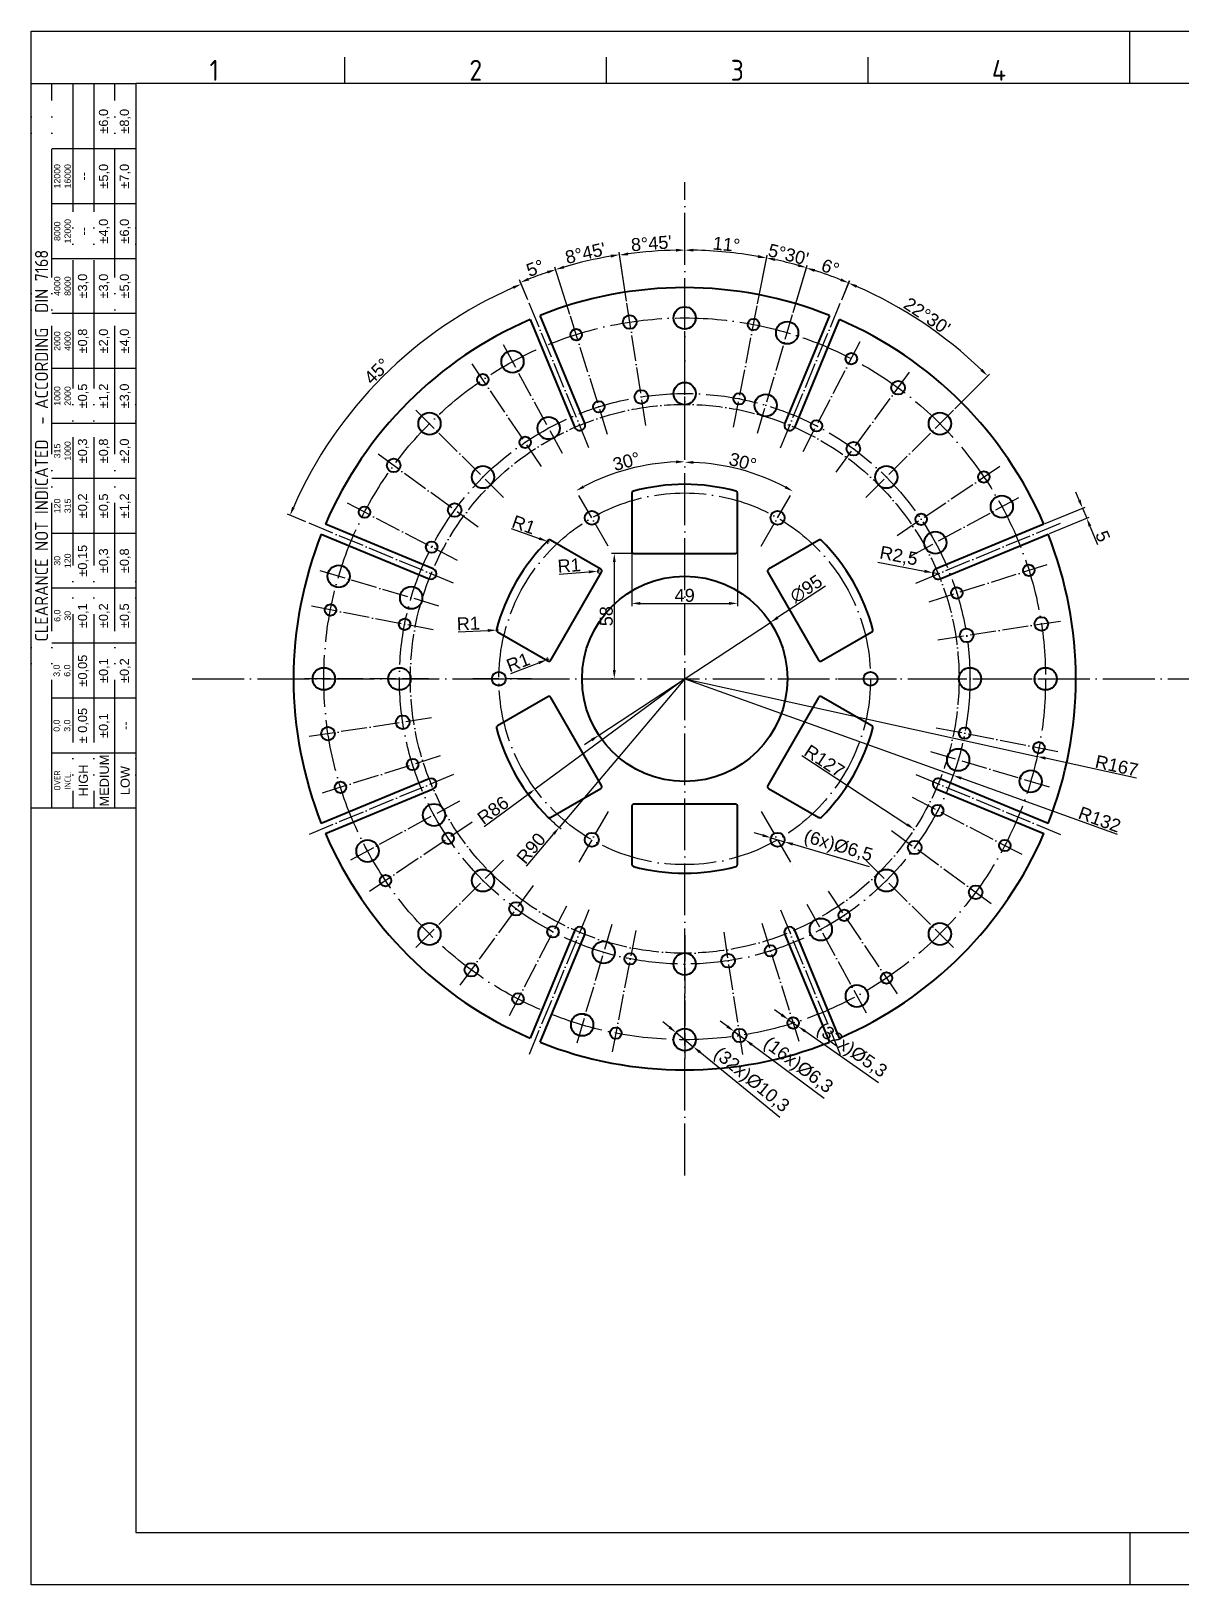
# Model space of a CAD drawing. Header units: millimetres. Extents: x 764 to 1780, y 1208 to 1927.
# Drawn here: x 764 to 1296, y 1208 to 1927 of the extents above; entities that cross this region are included whole.
import ezdxf
from ezdxf.enums import TextEntityAlignment as Align

# ---------------------------------------------------------------- set-up
doc = ezdxf.new("R2010")
doc.units = ezdxf.units.MM
doc.linetypes.add('ACAD_ISO04W100', pattern=[30, 24, -3, 0, -3])
doc.linetypes.add('ACAD_ISO05W100', pattern=[33, 24, -3, 0, -3, 0, -3])
for name, color, linetype, lineweight in [('AM_0', 7, 'Continuous', 40), ('AM_4', 1, 'ACAD_ISO04W100', 25), ('AM_5', 3, 'Continuous', 25), ('AM_BOR', 2, 'ACAD_ISO05W100', 35)]:
    doc.layers.add(name, color=color, linetype=linetype, lineweight=lineweight)
doc.styles.add('ACISOTS', font='isocp.shx', dxfattribs={"height": 1})
doc.styles.get("Standard").update_dxf_attribs({"font": 'arial.ttf'})
doc.dimstyles.new('ISO-25', dxfattribs={"dimtxt": 6, "dimasz": 4, "dimexe": 1.25, "dimexo": 0.625, "dimtad": 1, "dimtxsty": 'Standard', "dimcen": 4, "dimadec": 0, "dimazin": 0, "dimtfac": 1, "dimtmove": 0, "dimatfit": 3, "dimfxl": 1, "dimarcsym": 0})

# ---------------------------------------------------------------- blocks, each defined once
blk = doc.blocks.new('A3 ZTL')
for p, q in [((19.57, 280.82), (19.57, 9.78)), ((401.17, 280.82), (19.57, 280.82)), ((19.57, 9.78), (401.17, 9.78))]:
    blk.add_line(p, q)
at = {"layer": 'AM_BOR', "color": 135, "linetype": 'Continuous', "lineweight": 25}
for p, q in [((0, 0), (0, 290.61)), ((0, 290.61), (410.96, 290.61)), ((410.96, 0), (0, 0))]:
    blk.add_line(p, q, dxfattribs=at)
at = {"layer": 'AM_BOR', "color": 135, "lineweight": 25}
for p, q in [((205.48, 280.82), (205.48, 290.61)), ((58.71, 280.82), (58.71, 285.71)), ((107.63, 280.82), (107.63, 285.71)), ((156.56, 280.82), (156.56, 285.71)), ((3.91, 145.3), (3.91, 280.82)), ((7.83, 280.82), (7.83, 145.3)), ((11.74, 280.82), (11.74, 145.3)), ((15.66, 145.3), (15.66, 280.82)), ((19.57, 268.59), (3.91, 268.59)), ((19.57, 258.32), (3.91, 258.32)), ((19.57, 248.04), (3.91, 248.04)), ((19.57, 237.77), (3.91, 237.77)), ((19.57, 227.5), (3.91, 227.5)), ((19.57, 217.22), (3.91, 217.22)), ((19.57, 206.95), (3.91, 206.95)), ((19.57, 196.67), (3.91, 196.67)), ((19.57, 186.4), (3.91, 186.4)), ((19.57, 176.13), (3.91, 176.13)), ((19.57, 165.85), (3.91, 165.85)), ((19.57, 155.58), (3.91, 155.58)), ((205.48, 9.78), (205.48, 0))]:
    blk.add_line(p, q, dxfattribs=at)
blk.add_lwpolyline([(19.57, 145.3), (0, 145.3), (0, 280.82), (19.57, 280.82)], close=True, dxfattribs=at)
at = {"layer": 'AM_BOR', "color": 135, "lineweight": 25, "style": 'ACISOTS'}
for s, p in [('1', (34.25, 283.27)), ('2', (83.17, 283.27)), ('3', (132.09, 283.27)), ('4', (181.02, 283.27))]:
    blk.add_text(s, height=3.91, dxfattribs=at).set_placement(p, align=Align.MIDDLE)
at = {"layer": 'AM_BOR', "color": 135, "lineweight": 25, "attachment_point": 5, "rotation": 90}
for s, insert, char_height, width in [('±6,0', (13.7, 273.73), 1.712, 10.274), ('±8,0', (17.61, 273.73), 1.712, 10.274), ('12000\\P16000', (5.87, 263.45), 1.174, 10.274), ('±5,0', (13.7, 263.45), 1.712, 10.274), ('±7,0', (17.61, 263.45), 1.712, 10.274), ('--', (9.78, 263.45), 1.712, 10.274), ('8000\\P12000', (5.87, 253.18), 1.174, 10.274), ('--', (9.78, 253.18), 1.712, 10.274), ('±4,0', (13.7, 253.18), 1.712, 10.274), ('±6,0', (17.61, 253.18), 1.712, 10.274), ('{\\Fisocp.shx|c0;CLEARANCE NOT INDICATED  - ACCORDING  DIN 7168}', (1.96, 213.06), 2.4462, 135.5186), ('4000\\P8000', (5.87, 242.91), 1.174, 10.274), ('±3,0', (9.78, 242.91), 1.712, 10.274), ('±3,0', (13.7, 242.91), 1.712, 10.274), ('±5,0', (17.61, 242.91), 1.712, 10.274), ('2000\\P4000', (5.87, 232.63), 1.174, 10.274), ('±0,8', (9.78, 232.63), 1.712, 10.274), ('±2,0', (13.7, 232.63), 1.712, 10.274), ('±4,0', (17.61, 232.63), 1.712, 10.274), ('1000\\P2000', (5.87, 222.36), 1.174, 10.274), ('±0,5', (9.78, 222.36), 1.712, 10.274), ('±1,2', (13.7, 222.36), 1.712, 10.274), ('±3,0', (17.61, 222.36), 1.712, 10.274), ('315\\P1000', (5.87, 212.08), 1.174, 10.274), ('±0,3', (9.78, 212.08), 1.712, 10.274), ('±0,8', (13.7, 212.08), 1.712, 10.274), ('±2,0', (17.61, 212.08), 1.712, 10.274), ('±0,2', (9.78, 201.81), 1.712, 10.274), ('±0,5', (13.7, 201.81), 1.712, 10.274), ('±1,2', (17.61, 201.81), 1.712, 10.274), ('120\\P315', (5.87, 201.81), 1.174, 10.274), ('30\\P120', (5.87, 191.54), 1.174, 10.274), ('±0,15', (9.78, 191.54), 1.712, 10.274), ('±0,3', (13.7, 191.54), 1.712, 10.274), ('±0,8', (17.61, 191.54), 1.712, 10.274), ('±0,1', (9.78, 181.26), 1.712, 10.274), ('±0,2', (13.7, 181.26), 1.712, 10.274), ('±0,5', (17.61, 181.26), 1.712, 10.274), ('6,0\\P30', (5.87, 181.26), 1.174, 10.274), ('3,0\\P6,0', (5.87, 170.99), 1.174, 10.274), ('±0,05', (9.78, 170.99), 1.712, 10.274), ('±0,1', (13.7, 170.99), 1.712, 10.274), ('±0,2', (17.61, 170.99), 1.712, 10.274), ('± 0,05', (9.78, 160.71), 1.712, 10.274), ('\\pt4.69206;±0,1', (13.7, 160.71), 1.7123, 10.274), ('0,0\\P3,0', (5.87, 160.71), 1.174, 10.274), ('--', (17.61, 160.71), 1.712, 10.274), ('MEDIUM', (13.7, 150.44), 1.712, 10.274), ('{\\Fisocp.shx|c0;OVER\\PINCL.}', (5.87, 150.44), 1.1742, 10.274), ('HIGH', (9.78, 150.44), 1.712, 10.274), ('LOW', (17.61, 150.44), 1.712, 10.274)]:
    blk.add_mtext(s, dxfattribs=dict(at, insert=insert, char_height=char_height, width=width))
blk = doc.blocks.new('*D131')
at = {"layer": 'AM_5', "color": 0, "lineweight": -2, "ltscale": 0.5, "transparency": 16777216}
for p, q in [((1131.29, 1670.32), (1109.1, 1655.71)), ((1026.4, 1601.3), (1105.76, 1653.52)), ((1023.06, 1599.1), (1019.71, 1596.9))]:
    blk.add_line(p, q, dxfattribs=at)
at = {"layer": 'AM_5', "color": 0, "ltscale": 0.5, "transparency": 16777216}
for points in [[(1108.73, 1656.27), (1109.47, 1655.16), (1105.76, 1653.52)], [(1022.69, 1599.66), (1023.42, 1598.54), (1026.4, 1601.3)]]:
    blk.add_solid(points, dxfattribs=at)
at = {"layer": 'Defpoints', "color": 0, "ltscale": 0.5, "transparency": 16777216}
for p in [(1105.76, 1653.52), (1026.4, 1601.3)]:
    blk.add_point(p, dxfattribs=at)
at = {"layer": 'AM_5', "color": 0, "ltscale": 0.5, "transparency": 16777216, "insert": (1122.31, 1669.02), "char_height": 6, "attachment_point": 5, "rotation": 33.34389}
blk.add_mtext('∅95', dxfattribs=at)
blk = doc.blocks.new('*U132')
at = {"layer": 'AM_4', "ltscale": 0.5}
blk.add_line((7.54, -13.07), (-7.54, 13.07), dxfattribs=at)
blk = doc.blocks.new('*U133')
at = {"layer": 'AM_5', "color": 0, "linetype": 'ByBlock', "lineweight": -2, "transparency": 16777216}
blk.add_blockref('*U132', (1023.08, 1701.88), dxfattribs=at)
for p, rotation in [((1109.08, 1701.88), 299.9999999999999), ((980.08, 1627.41), 59.99999999999999), ((1152.08, 1627.41), 240), ((1023.08, 1552.93), 120), ((1109.08, 1552.93), 180)]:
    blk.add_blockref('*U132', p, dxfattribs=dict(at, rotation=rotation))
blk = doc.blocks.new('*U134')
at = {"layer": 'AM_4', "ltscale": 0.5}
for p, q in [((49.82, -0.55), (22.37, 50.02)), ((40.09, -6.46), (7.92, 41.25)), ((22.55, -20.92), (-18.14, 19.77)), ((10.77, -34.65), (-35.63, -0.62)), ((1.22, -50.02), (-49.82, -23.45))]:
    blk.add_line(p, q, dxfattribs=at)
blk = doc.blocks.new('*U135')
at = {"layer": 'AM_5', "color": 0, "linetype": 'ByBlock', "lineweight": -2, "transparency": 16777216}
for p, rotation in [((1064.92, 1776.74), 315), ((1170.85, 1733.82), 269.9999999999999), ((1215.41, 1628.56), 225), ((916.75, 1626.25), 45.00000000000002), ((961.3, 1521), 90.00000000000001), ((1172.49, 1522.63), 180), ((1067.23, 1478.08), 134.9999999999999)]:
    blk.add_blockref('*U134', p, dxfattribs=dict(at, rotation=rotation))
blk.add_blockref('*U134', (959.67, 1732.18), dxfattribs=at)
blk = doc.blocks.new('*U136')
at = {"layer": 'AM_4', "ltscale": 0.5}
blk.add_line((14.05, -33.93), (-14.05, 33.93), dxfattribs=at)
blk = doc.blocks.new('*U137')
at = {"layer": 'AM_5', "color": 0, "linetype": 'ByBlock', "lineweight": -2, "transparency": 16777216}
blk.add_blockref('*U136', (1007.72, 1768.29), dxfattribs=at)
for p, rotation in [((1124.43, 1768.29), 315), ((925.2, 1685.76), 44.99999999999999), ((1206.96, 1685.76), 270), ((1206.96, 1569.05), 225), ((925.2, 1569.05), 90), ((1007.72, 1486.53), 135), ((1124.43, 1486.53), 180)]:
    blk.add_blockref('*U136', p, dxfattribs=dict(at, rotation=rotation))
blk = doc.blocks.new('*D138')
at = {"layer": 'AM_5', "color": 0, "lineweight": -2, "ltscale": 0.5, "transparency": 16777216}
blk.add_line((1099.81, 1800.92), (1104.17, 1823.36), dxfattribs=at)
blk.add_arc((1066.08, 1627.41), 198.38, 80.15532, 88.84468, dxfattribs=at)
at = {"layer": 'AM_5', "color": 0, "ltscale": 0.5, "transparency": 16777216}
for points in [[(1070.07, 1825.08), (1070.09, 1826.41), (1066.08, 1825.78)], [(1100.12, 1823.52), (1099.88, 1822.21), (1103.93, 1822.14)]]:
    blk.add_solid(points, dxfattribs=at)
at = {"layer": 'Defpoints', "color": 0, "ltscale": 0.5, "transparency": 16777216}
for p in [(1066.08, 1857.25), (1091.4, 1824.16), (1099.69, 1800.31), (1088.71, 1743.82), (1066.08, 1397.57)]:
    blk.add_point(p, dxfattribs=at)
at = {"layer": 'AM_5', "color": 0, "ltscale": 0.5, "transparency": 16777216, "insert": (1085.44, 1828.49), "char_height": 6, "attachment_point": 5, "rotation": 354.5}
blk.add_mtext('11°', dxfattribs=at)
blk = doc.blocks.new('*D139')
at = {"layer": 'AM_5', "color": 0, "lineweight": -2, "ltscale": 0.5, "transparency": 16777216}
for p, q in [((1099.81, 1800.92), (1104.17, 1823.39)), ((1116.28, 1796.89), (1122.78, 1818.84))]:
    blk.add_line(p, q, dxfattribs=at)
blk.add_arc((1066.08, 1627.41), 198.4, 74.65515, 77.84485, dxfattribs=at)
at = {"layer": 'AM_5', "color": 0, "ltscale": 0.5, "transparency": 16777216}
for points in [[(1107.72, 1820.71), (1107.99, 1822.02), (1103.94, 1822.17)], [(1118.76, 1819.38), (1118.4, 1818.1), (1122.43, 1817.64)]]:
    blk.add_solid(points, dxfattribs=at)
at = {"layer": 'Defpoints', "color": 0, "ltscale": 0.5, "transparency": 16777216}
for p in [(1116.31, 1819.35), (1099.69, 1800.31), (1116.1, 1796.29), (1088.71, 1743.82), (1099.76, 1741.12)]:
    blk.add_point(p, dxfattribs=at)
at = {"layer": 'AM_5', "color": 0, "ltscale": 0.5, "transparency": 16777216, "insert": (1114.11, 1823.71), "char_height": 6, "attachment_point": 5, "rotation": 346.25}
blk.add_mtext("5%%D30'", dxfattribs=at)
blk = doc.blocks.new('*D140')
at = {"layer": 'AM_5', "color": 0, "lineweight": -2, "ltscale": 0.5, "transparency": 16777216}
for p, q in [((1116.28, 1796.89), (1122.75, 1818.72)), ((1138.73, 1802.79), (1142.44, 1811.75))]:
    blk.add_line(p, q, dxfattribs=at)
blk.add_arc((1066.08, 1627.41), 198.28, 68.65585, 72.34415, dxfattribs=at)
at = {"layer": 'AM_5', "color": 0, "ltscale": 0.5, "transparency": 16777216}
for points in [[(1126.02, 1815.71), (1126.41, 1816.99), (1122.39, 1817.52)], [(1138.5, 1812.71), (1138, 1811.47), (1141.96, 1810.6)]]:
    blk.add_solid(points, dxfattribs=at)
at = {"layer": 'Defpoints', "color": 0, "ltscale": 0.5, "transparency": 16777216}
for p in [(1135.52, 1813.13), (1138.49, 1802.22), (1116.1, 1796.29), (1099.76, 1741.12), (1110.38, 1734.36)]:
    blk.add_point(p, dxfattribs=at)
at = {"layer": 'AM_5', "color": 0, "ltscale": 0.5, "transparency": 16777216, "insert": (1133.5, 1817.79), "char_height": 6, "attachment_point": 5, "rotation": 340.5}
blk.add_mtext('6°', dxfattribs=at)
blk = doc.blocks.new('*D141')
at = {"layer": 'AM_5', "color": 0, "lineweight": -2, "ltscale": 0.5, "transparency": 16777216}
blk.add_line((1039.19, 1802.11), (1035.71, 1824.71), dxfattribs=at)
blk.add_arc((1066.08, 1627.41), 198.38, 91.15532, 97.59468, dxfattribs=at)
at = {"layer": 'AM_5', "color": 0, "ltscale": 0.5, "transparency": 16777216}
for points in [[(1062.07, 1826.41), (1062.09, 1825.08), (1066.08, 1825.78)], [(1039.96, 1823.38), (1039.77, 1824.7), (1035.9, 1823.47)]]:
    blk.add_solid(points, dxfattribs=at)
at = {"layer": 'Defpoints', "color": 0, "ltscale": 0.5, "transparency": 16777216}
for p in [(1066.08, 1857.25), (1055.98, 1825.53), (1039.28, 1801.49), (1048.04, 1744.62), (1066.08, 1397.57)]:
    blk.add_point(p, dxfattribs=at)
at = {"layer": 'AM_5', "color": 0, "ltscale": 0.5, "transparency": 16777216, "insert": (1050.66, 1828.88), "char_height": 6, "attachment_point": 5, "rotation": 4.375}
blk.add_mtext("8%%D45'", dxfattribs=at)
blk = doc.blocks.new('*D142')
at = {"layer": 'AM_5', "color": 0, "lineweight": -2, "ltscale": 0.5, "transparency": 16777216}
for p, q in [((1039.19, 1802.11), (1035.68, 1824.89)), ((1012.93, 1795.99), (1005.99, 1817.97))]:
    blk.add_line(p, q, dxfattribs=at)
blk.add_arc((1066.08, 1627.41), 198.56, 99.90423, 106.34577, dxfattribs=at)
at = {"layer": 'AM_5', "color": 0, "ltscale": 0.5, "transparency": 16777216}
for points in [[(1031.82, 1823.67), (1032.03, 1822.35), (1035.87, 1823.66)], [(1010.39, 1817.31), (1010, 1818.58), (1006.37, 1816.78)]]:
    blk.add_solid(points, dxfattribs=at)
at = {"layer": 'Defpoints', "color": 0, "ltscale": 0.5, "transparency": 16777216}
for p in [(1025.93, 1821.87), (1039.28, 1801.49), (1013.11, 1795.39), (1030.42, 1740.51), (1048.04, 1744.62)]:
    blk.add_point(p, dxfattribs=at)
at = {"layer": 'AM_5', "color": 0, "ltscale": 0.5, "transparency": 16777216, "insert": (1020.15, 1824.37), "char_height": 6, "attachment_point": 5, "rotation": 13.125}
blk.add_mtext("8%%D45'", dxfattribs=at)
blk = doc.blocks.new('*D143')
at = {"layer": 'AM_5', "color": 0, "lineweight": -2, "ltscale": 0.5, "transparency": 16777216}
for p, q in [((993.43, 1802.79), (989.61, 1812.01)), ((1012.93, 1795.99), (1005.99, 1817.97))]:
    blk.add_line(p, q, dxfattribs=at)
blk.add_arc((1066.08, 1627.41), 198.56, 108.65423, 111.34577, dxfattribs=at)
at = {"layer": 'AM_5', "color": 0, "ltscale": 0.5, "transparency": 16777216}
for points in [[(994.05, 1811.73), (993.55, 1812.97), (990.09, 1810.85)], [(1002.36, 1816.17), (1002.77, 1814.9), (1006.37, 1816.78)]]:
    blk.add_solid(points, dxfattribs=at)
at = {"layer": 'Defpoints', "color": 0, "ltscale": 0.5, "transparency": 16777216}
for p in [(1000.89, 1814.96), (993.67, 1802.22), (1013.11, 1795.39), (1030.42, 1740.51), (1021.78, 1734.36)]:
    blk.add_point(p, dxfattribs=at)
at = {"layer": 'AM_5', "color": 0, "ltscale": 0.5, "transparency": 16777216, "insert": (996.91, 1817.45), "char_height": 6, "attachment_point": 5, "rotation": 20}
blk.add_mtext('5°', dxfattribs=at)
blk = doc.blocks.new('*D144')
at = {"layer": 'AM_5', "color": 0, "lineweight": -2, "ltscale": 0.5, "transparency": 16777216}
for p, q in [((993.43, 1802.79), (989.96, 1811.18)), ((890.69, 1700.05), (882.3, 1703.53))]:
    blk.add_line(p, q, dxfattribs=at)
blk.add_arc((1066.08, 1627.41), 197.67, 113.65944, 156.34056, dxfattribs=at)
at = {"layer": 'AM_5', "color": 0, "ltscale": 0.5, "transparency": 16777216}
for points in [[(986.49, 1809.08), (987.01, 1807.85), (990.43, 1810.03)], [(885.64, 1706.47), (884.41, 1706.99), (883.45, 1703.05)]]:
    blk.add_solid(points, dxfattribs=at)
at = {"layer": 'Defpoints', "color": 0, "ltscale": 0.5, "transparency": 16777216}
for p in [(993.67, 1802.22), (945.74, 1784.23), (1021.78, 1734.36), (891.27, 1699.82), (959.13, 1671.71)]:
    blk.add_point(p, dxfattribs=at)
at = {"layer": 'AM_5', "color": 0, "ltscale": 0.5, "transparency": 16777216, "insert": (923.71, 1769.78), "char_height": 6, "attachment_point": 5, "rotation": 45}
blk.add_mtext('45°', dxfattribs=at)
blk = doc.blocks.new('*D145')
at = {"layer": 'AM_5', "color": 0, "lineweight": -2, "ltscale": 0.5, "transparency": 16777216}
for p, q in [((1138.73, 1802.79), (1142.41, 1811.69)), ((1191.07, 1752.4), (1207.13, 1768.45))]:
    blk.add_line(p, q, dxfattribs=at)
blk.add_arc((1066.08, 1627.41), 198.22, 46.15621, 66.34379, dxfattribs=at)
at = {"layer": 'AM_5', "color": 0, "ltscale": 0.5, "transparency": 16777216}
for points in [[(1145.35, 1808.36), (1145.88, 1809.59), (1141.93, 1810.54)], [(1203.85, 1770.85), (1202.92, 1769.89), (1206.24, 1767.57)]]:
    blk.add_solid(points, dxfattribs=at)
at = {"layer": 'Defpoints', "color": 0, "ltscale": 0.5, "transparency": 16777216}
for p in [(1138.49, 1802.22), (1186.75, 1784.67), (1190.63, 1751.95), (1110.38, 1734.36), (1149.94, 1711.26)]:
    blk.add_point(p, dxfattribs=at)
at = {"layer": 'AM_5', "color": 0, "ltscale": 0.5, "transparency": 16777216, "insert": (1178.26, 1795.29), "char_height": 6, "attachment_point": 5, "rotation": 326.25}
blk.add_mtext("22%%d30'", dxfattribs=at)
blk = doc.blocks.new('*D146')
at = {"layer": 'AM_5', "color": 0, "lineweight": -2, "ltscale": 0.5, "transparency": 16777216}
for p, q in [((1248.65, 1710.07), (1247.12, 1713.76)), ((1232.91, 1699.21), (1251.34, 1706.85)), ((1250.19, 1706.37), (1252.1, 1701.75)), ((1234.82, 1694.6), (1253.25, 1702.23)), ((1253.63, 1698.06), (1257.16, 1689.53))]:
    blk.add_line(p, q, dxfattribs=at)
at = {"layer": 'AM_5', "color": 0, "ltscale": 0.5, "transparency": 16777216}
for points in [[(1249.27, 1710.32), (1248.04, 1709.81), (1250.19, 1706.37)], [(1254.25, 1698.31), (1253.01, 1697.8), (1252.1, 1701.75)]]:
    blk.add_solid(points, dxfattribs=at)
at = {"layer": 'Defpoints', "color": 0, "ltscale": 0.5, "transparency": 16777216}
for p in [(1232.33, 1698.98), (1252.1, 1701.75), (1234.24, 1694.36)]:
    blk.add_point(p, dxfattribs=at)
at = {"layer": 'AM_5', "color": 0, "ltscale": 0.5, "transparency": 16777216, "insert": (1259.56, 1693.35), "char_height": 6, "attachment_point": 5, "rotation": 292.5}
blk.add_mtext('5', dxfattribs=at)
blk = doc.blocks.new('*D147')
at = {"layer": 'AM_5', "color": 0, "lineweight": -2, "ltscale": 0.5, "transparency": 16777216}
for p, q in [((1155.45, 1681.45), (1177.01, 1677.24)), ((1183.39, 1676), (1180.93, 1676.48))]:
    blk.add_line(p, q, dxfattribs=at)
at = {"layer": 'AM_5', "color": 0, "ltscale": 0.5, "transparency": 16777216}
blk.add_solid([(1177.14, 1677.9), (1176.88, 1676.59), (1180.93, 1676.48)], dxfattribs=at)
at = {"layer": 'Defpoints', "color": 0, "ltscale": 0.5, "transparency": 16777216}
for p in [(1180.93, 1676.48), (1183.39, 1676)]:
    blk.add_point(p, dxfattribs=at)
at = {"layer": 'AM_5', "color": 0, "ltscale": 0.5, "transparency": 16777216, "insert": (1165.08, 1683.88), "char_height": 6, "attachment_point": 5, "rotation": 348.96483}
blk.add_mtext('R2,5', dxfattribs=at)
blk = doc.blocks.new('*D148')
at = {"layer": 'AM_5', "color": 0, "lineweight": -2, "ltscale": 0.5, "transparency": 16777216}
for p, q in [((1041.58, 1685.78), (1041.58, 1661.06)), ((1090.58, 1685.78), (1090.58, 1661.06)), ((1045.58, 1662.31), (1086.58, 1662.31))]:
    blk.add_line(p, q, dxfattribs=at)
at = {"layer": 'AM_5', "color": 0, "ltscale": 0.5, "transparency": 16777216}
for points in [[(1045.58, 1662.98), (1045.58, 1661.64), (1041.58, 1662.31)], [(1086.58, 1662.98), (1086.58, 1661.64), (1090.58, 1662.31)]]:
    blk.add_solid(points, dxfattribs=at)
at = {"layer": 'Defpoints', "color": 0, "ltscale": 0.5, "transparency": 16777216}
for p in [(1041.58, 1686.41), (1090.58, 1686.41), (1090.58, 1662.31)]:
    blk.add_point(p, dxfattribs=at)
at = {"layer": 'AM_5', "color": 0, "ltscale": 0.5, "transparency": 16777216, "insert": (1066.08, 1666), "char_height": 6, "attachment_point": 5}
blk.add_mtext('49', dxfattribs=at)
blk = doc.blocks.new('*D149')
at = {"layer": 'AM_5', "color": 0, "lineweight": -2, "ltscale": 0.5, "transparency": 16777216}
for p, q in [((1041.95, 1685.41), (1032.25, 1685.41)), ((1033.5, 1681.41), (1033.5, 1631.41)), ((1032.88, 1627.41), (1032.25, 1627.41))]:
    blk.add_line(p, q, dxfattribs=at)
at = {"layer": 'AM_5', "color": 0, "ltscale": 0.5, "transparency": 16777216}
for points in [[(1032.84, 1681.41), (1034.17, 1681.41), (1033.5, 1685.41)], [(1032.84, 1631.41), (1034.17, 1631.41), (1033.5, 1627.41)]]:
    blk.add_solid(points, dxfattribs=at)
at = {"layer": 'Defpoints', "color": 0, "ltscale": 0.5, "transparency": 16777216}
for p in [(1042.58, 1685.41), (1033.5, 1627.41), (1033.5, 1627.41)]:
    blk.add_point(p, dxfattribs=at)
at = {"layer": 'AM_5', "color": 0, "ltscale": 0.5, "transparency": 16777216, "insert": (1029.82, 1656.41), "char_height": 6, "attachment_point": 5, "rotation": 90}
blk.add_mtext('58', dxfattribs=at)
blk = doc.blocks.new('*D150')
at = {"layer": 'AM_5', "color": 0, "lineweight": -2, "ltscale": 0.5, "transparency": 16777216}
blk.add_arc((1066.08, 1627.41), 100.45, 92.28169, 117.71831, dxfattribs=at)
at = {"layer": 'AM_5', "color": 0, "ltscale": 0.5, "transparency": 16777216}
for points in [[(1062.07, 1728.44), (1062.09, 1727.11), (1066.08, 1727.86)], [(1019.68, 1715.75), (1019.03, 1716.91), (1015.85, 1714.4)]]:
    blk.add_solid(points, dxfattribs=at)
at = {"layer": 'Defpoints', "color": 0, "ltscale": 0.5, "transparency": 16777216}
for p in [(1066.08, 1857.25), (1048.64, 1726.33), (1015.53, 1714.95), (1030.62, 1688.82), (1066.08, 1397.57)]:
    blk.add_point(p, dxfattribs=at)
at = {"layer": 'AM_5', "color": 0, "ltscale": 0.5, "transparency": 16777216, "insert": (1039.12, 1728), "char_height": 6, "attachment_point": 5, "rotation": 15}
blk.add_mtext('30°', dxfattribs=at)
blk = doc.blocks.new('*D151')
at = {"layer": 'AM_5', "color": 0, "lineweight": -2, "ltscale": 0.5, "transparency": 16777216}
blk.add_arc((1066.08, 1627.41), 100.2, 62.28746, 87.71254, dxfattribs=at)
at = {"layer": 'AM_5', "color": 0, "ltscale": 0.5, "transparency": 16777216}
for points in [[(1070.06, 1726.86), (1070.09, 1728.19), (1066.08, 1727.6)], [(1113, 1716.69), (1112.35, 1715.53), (1116.18, 1714.18)]]:
    blk.add_solid(points, dxfattribs=at)
at = {"layer": 'Defpoints', "color": 0, "ltscale": 0.5, "transparency": 16777216}
for p in [(1066.08, 1857.25), (1100.35, 1721.56), (1116.62, 1714.95), (1101.53, 1688.82), (1066.08, 1397.57)]:
    blk.add_point(p, dxfattribs=at)
at = {"layer": 'AM_5', "color": 0, "ltscale": 0.5, "transparency": 16777216, "insert": (1092.97, 1727.75), "char_height": 6, "attachment_point": 5, "rotation": 345}
blk.add_mtext('30°', dxfattribs=at)
blk = doc.blocks.new('*D152')
at = {"layer": 'AM_5', "color": 0, "lineweight": -2, "ltscale": 0.5, "transparency": 16777216}
for p, q in [((985.79, 1696.93), (998.77, 1692.34)), ((1003.49, 1690.68), (1002.54, 1691.01))]:
    blk.add_line(p, q, dxfattribs=at)
blk.add_arc((1003.49, 1690.68), 1, 134.68979, 232.1699, dxfattribs=at)
at = {"layer": 'AM_5', "color": 0, "ltscale": 0.5, "transparency": 16777216}
blk.add_solid([(999, 1692.97), (998.55, 1691.72), (1002.54, 1691.01)], dxfattribs=at)
at = {"layer": 'Defpoints', "color": 0, "ltscale": 0.5, "transparency": 16777216}
for p in [(1002.54, 1691.01), (1003.49, 1690.68)]:
    blk.add_point(p, dxfattribs=at)
at = {"layer": 'AM_5', "color": 0, "ltscale": 0.5, "transparency": 16777216, "insert": (991.61, 1698.73), "char_height": 6, "attachment_point": 5, "rotation": 340.55018}
blk.add_mtext('R1', dxfattribs=at)
blk = doc.blocks.new('*D153')
at = {"layer": 'AM_5', "color": 0, "lineweight": -2, "ltscale": 0.5, "transparency": 16777216}
for p, q in [((1008.02, 1675.89), (1021.75, 1676.89)), ((1026.73, 1677.26), (1025.74, 1677.19))]:
    blk.add_line(p, q, dxfattribs=at)
blk.add_arc((1026.73, 1677.26), 1, 95.80986, 255.80604, dxfattribs=at)
at = {"layer": 'AM_5', "color": 0, "ltscale": 0.5, "transparency": 16777216}
blk.add_solid([(1021.7, 1677.56), (1021.8, 1676.23), (1025.74, 1677.19)], dxfattribs=at)
at = {"layer": 'Defpoints', "color": 0, "ltscale": 0.5, "transparency": 16777216}
for p in [(1025.74, 1677.19), (1026.73, 1677.26)]:
    blk.add_point(p, dxfattribs=at)
at = {"layer": 'AM_5', "color": 0, "ltscale": 0.5, "transparency": 16777216, "insert": (1012.62, 1679.87), "char_height": 6, "attachment_point": 5, "rotation": 4.18632}
blk.add_mtext('R1', dxfattribs=at)
blk = doc.blocks.new('*D154')
at = {"layer": 'AM_5', "color": 0, "lineweight": -2, "ltscale": 0.5, "transparency": 16777216}
for p, q in [((961.24, 1649.17), (974.99, 1649.76)), ((979.99, 1649.98), (978.99, 1649.93))]:
    blk.add_line(p, q, dxfattribs=at)
at = {"layer": 'AM_5', "color": 0, "ltscale": 0.5, "transparency": 16777216}
blk.add_solid([(974.96, 1650.43), (975.02, 1649.09), (978.99, 1649.93)], dxfattribs=at)
at = {"layer": 'Defpoints', "color": 0, "ltscale": 0.5, "transparency": 16777216}
for p in [(978.99, 1649.93), (979.99, 1649.98)]:
    blk.add_point(p, dxfattribs=at)
at = {"layer": 'AM_5', "color": 0, "ltscale": 0.5, "transparency": 16777216, "insert": (965.96, 1653.01), "char_height": 6, "attachment_point": 5, "rotation": 2.46516}
blk.add_mtext('R1', dxfattribs=at)
blk = doc.blocks.new('*D155')
at = {"layer": 'AM_5', "color": 0, "lineweight": -2, "ltscale": 0.5, "transparency": 16777216}
for p, q in [((985.68, 1629.93), (998.56, 1634.79)), ((1003.23, 1636.55), (1002.3, 1636.2))]:
    blk.add_line(p, q, dxfattribs=at)
blk.add_arc((1003.23, 1636.55), 1, 129.06387, 204.19014, dxfattribs=at)
at = {"layer": 'AM_5', "color": 0, "ltscale": 0.5, "transparency": 16777216}
blk.add_solid([(998.32, 1635.41), (998.79, 1634.17), (1002.3, 1636.2)], dxfattribs=at)
at = {"layer": 'Defpoints', "color": 0, "ltscale": 0.5, "transparency": 16777216}
for p in [(1002.3, 1636.2), (1003.23, 1636.55)]:
    blk.add_point(p, dxfattribs=at)
at = {"layer": 'AM_5', "color": 0, "ltscale": 0.5, "transparency": 16777216, "insert": (988.96, 1635.05), "char_height": 6, "attachment_point": 5, "rotation": 20.68359}
blk.add_mtext('R1', dxfattribs=at)
blk = doc.blocks.new('*D156')
at = {"layer": 'AM_5', "color": 0, "lineweight": -2, "ltscale": 0.5, "transparency": 16777216}
for p, q in [((1066.08, 1627.41), (996.87, 1576.36)), ((973.31, 1558.99), (993.65, 1573.99))]:
    blk.add_line(p, q, dxfattribs=at)
at = {"layer": 'AM_5', "color": 0, "ltscale": 0.5, "transparency": 16777216}
blk.add_solid([(993.25, 1574.52), (994.04, 1573.45), (996.87, 1576.36)], dxfattribs=at)
at = {"layer": 'Defpoints', "color": 0, "ltscale": 0.5, "transparency": 16777216}
for p in [(1066.08, 1627.41), (996.87, 1576.36)]:
    blk.add_point(p, dxfattribs=at)
at = {"layer": 'AM_5', "color": 0, "ltscale": 0.5, "transparency": 16777216, "insert": (977.39, 1566.58), "char_height": 6, "attachment_point": 5, "rotation": 36.40847}
blk.add_mtext('R86', dxfattribs=at)
blk = doc.blocks.new('*D157')
at = {"layer": 'AM_5', "color": 0, "lineweight": -2, "ltscale": 0.5, "transparency": 16777216}
for p, q in [((1066.08, 1627.41), (1008, 1558.65)), ((992.8, 1540.65), (1005.42, 1555.59))]:
    blk.add_line(p, q, dxfattribs=at)
blk.add_arc((1066.08, 1627.41), 90, 225.7081, 230.61011, dxfattribs=at)
at = {"layer": 'AM_5', "color": 0, "ltscale": 0.5, "transparency": 16777216}
blk.add_solid([(1004.91, 1556.02), (1005.93, 1555.16), (1008, 1558.65)], dxfattribs=at)
at = {"layer": 'Defpoints', "color": 0, "ltscale": 0.5, "transparency": 16777216}
for p in [(1066.08, 1627.41), (1008, 1558.65)]:
    blk.add_point(p, dxfattribs=at)
at = {"layer": 'AM_5', "color": 0, "ltscale": 0.5, "transparency": 16777216, "insert": (995, 1548.97), "char_height": 6, "attachment_point": 5, "rotation": 49.81434}
blk.add_mtext('R90', dxfattribs=at)
blk = doc.blocks.new('*D158')
at = {"layer": 'AM_5', "color": 0, "lineweight": -2, "ltscale": 0.5, "transparency": 16777216}
blk.add_line((1120.31, 1591.88), (1168.95, 1560.03), dxfattribs=at)
at = {"layer": 'AM_5', "color": 0, "ltscale": 0.5, "transparency": 16777216}
blk.add_solid([(1169.32, 1560.58), (1168.59, 1559.47), (1172.3, 1557.83)], dxfattribs=at)
at = {"layer": 'Defpoints', "color": 0, "ltscale": 0.5, "transparency": 16777216}
for p in [(1066.08, 1627.41), (1172.3, 1557.83)]:
    blk.add_point(p, dxfattribs=at)
at = {"layer": 'AM_5', "color": 0, "ltscale": 0.5, "transparency": 16777216, "insert": (1130.77, 1589.38), "char_height": 6, "attachment_point": 5, "rotation": 326.77526}
blk.add_mtext('R127', dxfattribs=at)
blk = doc.blocks.new('*D159')
at = {"layer": 'AM_5', "color": 0, "lineweight": -2, "ltscale": 0.5, "transparency": 16777216}
for p, q in [((1066.08, 1627.41), (1190.3, 1582.75)), ((1266.34, 1555.41), (1194.06, 1581.4))]:
    blk.add_line(p, q, dxfattribs=at)
at = {"layer": 'AM_5', "color": 0, "ltscale": 0.5, "transparency": 16777216}
blk.add_solid([(1194.29, 1582.02), (1193.83, 1580.77), (1190.3, 1582.75)], dxfattribs=at)
at = {"layer": 'Defpoints', "color": 0, "ltscale": 0.5, "transparency": 16777216}
for p in [(1066.08, 1627.41), (1190.3, 1582.75)]:
    blk.add_point(p, dxfattribs=at)
at = {"layer": 'AM_5', "color": 0, "ltscale": 0.5, "transparency": 16777216, "insert": (1258.09, 1562.3), "char_height": 6, "attachment_point": 5, "rotation": 340.22655}
blk.add_mtext('R132', dxfattribs=at)
blk = doc.blocks.new('*D160')
at = {"layer": 'AM_5', "color": 0, "lineweight": -2, "ltscale": 0.5, "transparency": 16777216}
for p, q in [((1066.08, 1627.41), (1229.17, 1591.49)), ((1275.11, 1581.37), (1233.08, 1590.63))]:
    blk.add_line(p, q, dxfattribs=at)
at = {"layer": 'AM_5', "color": 0, "ltscale": 0.5, "transparency": 16777216}
blk.add_solid([(1233.22, 1591.28), (1232.93, 1589.97), (1229.17, 1591.49)], dxfattribs=at)
at = {"layer": 'Defpoints', "color": 0, "ltscale": 0.5, "transparency": 16777216}
for p in [(1066.08, 1627.41), (1229.17, 1591.49)]:
    blk.add_point(p, dxfattribs=at)
at = {"layer": 'AM_5', "color": 0, "ltscale": 0.5, "transparency": 16777216, "insert": (1266.01, 1587.15), "char_height": 6, "attachment_point": 5, "rotation": 347.57894}
blk.add_mtext('R167', dxfattribs=at)
blk = doc.blocks.new('*D161')
at = {"layer": 'AM_5', "color": 0, "lineweight": -2, "ltscale": 0.5, "transparency": 16777216}
for p, q in [((1102.12, 1554.98), (1098.29, 1556.11)), ((1105.96, 1553.85), (1112.2, 1552.01)), ((1151.53, 1540.41), (1116.03, 1550.88))]:
    blk.add_line(p, q, dxfattribs=at)
at = {"layer": 'AM_5', "color": 0, "ltscale": 0.5, "transparency": 16777216}
for points in [[(1102.31, 1555.62), (1101.94, 1554.34), (1105.96, 1553.85)], [(1116.22, 1551.52), (1115.84, 1550.24), (1112.2, 1552.01)]]:
    blk.add_solid(points, dxfattribs=at)
at = {"layer": 'Defpoints', "color": 0, "ltscale": 0.5, "transparency": 16777216}
for p in [(1105.96, 1553.85), (1112.2, 1552.01)]:
    blk.add_point(p, dxfattribs=at)
at = {"layer": 'AM_5', "color": 0, "ltscale": 0.5, "transparency": 16777216, "insert": (1137.01, 1549.51), "char_height": 6, "attachment_point": 5, "rotation": 343.5692}
blk.add_mtext('(6x)%%C6,5', dxfattribs=at)
blk = doc.blocks.new('*D162')
at = {"layer": 'AM_5', "color": 0, "lineweight": -2, "ltscale": 0.5, "transparency": 16777216}
for p, q in [((1059, 1466.2), (1055.9, 1468.73)), ((1062.09, 1463.67), (1070.07, 1457.15)), ((1110.11, 1424.4), (1073.16, 1454.61))]:
    blk.add_line(p, q, dxfattribs=at)
at = {"layer": 'AM_5', "color": 0, "ltscale": 0.5, "transparency": 16777216}
for points in [[(1059.42, 1466.72), (1058.57, 1465.68), (1062.09, 1463.67)], [(1073.58, 1455.13), (1072.74, 1454.1), (1070.07, 1457.15)]]:
    blk.add_solid(points, dxfattribs=at)
at = {"layer": 'Defpoints', "color": 0, "ltscale": 0.5, "transparency": 16777216}
for p in [(1062.09, 1463.67), (1070.07, 1457.15)]:
    blk.add_point(p, dxfattribs=at)
at = {"layer": 'AM_5', "color": 0, "ltscale": 0.5, "transparency": 16777216, "insert": (1096.66, 1441.36), "char_height": 6, "attachment_point": 5, "rotation": 320.72447}
blk.add_mtext('(32x)%%c10,3', dxfattribs=at)
blk = doc.blocks.new('*D163')
at = {"layer": 'AM_5', "color": 0, "lineweight": -2, "ltscale": 0.5, "transparency": 16777216}
for p, q in [((1085.75, 1466.62), (1082.54, 1469.01)), ((1088.96, 1464.23), (1094.01, 1460.47)), ((1130.62, 1433.23), (1097.22, 1458.08))]:
    blk.add_line(p, q, dxfattribs=at)
at = {"layer": 'AM_5', "color": 0, "ltscale": 0.5, "transparency": 16777216}
for points in [[(1086.15, 1467.15), (1085.35, 1466.08), (1088.96, 1464.23)], [(1097.62, 1458.62), (1096.82, 1457.55), (1094.01, 1460.47)]]:
    blk.add_solid(points, dxfattribs=at)
at = {"layer": 'Defpoints', "color": 0, "ltscale": 0.5, "transparency": 16777216}
for p in [(1088.96, 1464.23), (1094.01, 1460.47)]:
    blk.add_point(p, dxfattribs=at)
at = {"layer": 'AM_5', "color": 0, "ltscale": 0.5, "transparency": 16777216, "insert": (1118.28, 1448.16), "char_height": 6, "attachment_point": 5, "rotation": 323.34335}
blk.add_mtext('(16x)%%c6,3', dxfattribs=at)
blk = doc.blocks.new('*D164')
at = {"layer": 'AM_5', "color": 0, "lineweight": -2, "ltscale": 0.5, "transparency": 16777216}
for p, q in [((1110.85, 1471.95), (1107.57, 1474.24)), ((1114.13, 1469.66), (1118.47, 1466.62)), ((1155.84, 1440.44), (1121.74, 1464.32))]:
    blk.add_line(p, q, dxfattribs=at)
at = {"layer": 'AM_5', "color": 0, "ltscale": 0.5, "transparency": 16777216}
for points in [[(1111.23, 1472.5), (1110.47, 1471.4), (1114.13, 1469.66)], [(1122.13, 1464.87), (1121.36, 1463.78), (1118.47, 1466.62)]]:
    blk.add_solid(points, dxfattribs=at)
at = {"layer": 'Defpoints', "color": 0, "ltscale": 0.5, "transparency": 16777216}
for p in [(1114.13, 1469.66), (1118.47, 1466.62)]:
    blk.add_point(p, dxfattribs=at)
at = {"layer": 'AM_5', "color": 0, "ltscale": 0.5, "transparency": 16777216, "insert": (1143.08, 1455.02), "char_height": 6, "attachment_point": 5, "rotation": 324.99797}
blk.add_mtext('(32x)%%c5,3', dxfattribs=at)

msp = doc.modelspace()

# ---------------------------------------------------------------- linework, layer by layer
at = {"layer": 'AM_0'}
for p, q in [((994.51, 1793.656), (1015.177, 1743.76)), ((1019.797, 1745.673), (999.129, 1795.569)), ((1133.028, 1795.569), (1112.36, 1745.673)), ((1116.98, 1743.76), (1137.647, 1793.656)), ((1041.579, 1713.248), (1041.579, 1686.407)), ((1090.579, 1686.407), (1090.579, 1713.248)), ((949.725, 1678.308), (899.829, 1698.975)), ((1232.328, 1698.975), (1182.432, 1678.308)), ((897.916, 1694.356), (947.812, 1673.688)), ((1027.233, 1678.124), (1003.988, 1691.545)), ((1128.169, 1691.545), (1104.924, 1678.124)), ((1184.345, 1673.688), (1234.241, 1694.356)), ((1042.579, 1685.407), (1089.579, 1685.407)), ((1004.099, 1636.055), (1027.599, 1676.758)), ((1104.558, 1676.758), (1128.058, 1636.055)), ((979.488, 1649.11), (1002.733, 1635.689)), ((1129.424, 1635.689), (1152.669, 1649.11)), ((1002.733, 1619.124), (979.488, 1605.703)), ((1027.599, 1578.055), (1004.099, 1618.758)), ((1128.058, 1618.758), (1104.558, 1578.055)), ((1152.669, 1605.703), (1129.424, 1619.124)), ((947.812, 1581.125), (897.916, 1560.457)), ((899.829, 1555.838), (949.725, 1576.505)), ((1003.988, 1563.268), (1027.233, 1576.689)), ((1104.924, 1576.689), (1128.169, 1563.268)), ((1182.432, 1576.505), (1232.328, 1555.838)), ((1234.241, 1560.457), (1184.345, 1581.125)), ((1041.579, 1568.407), (1041.579, 1541.565)), ((1089.579, 1569.407), (1042.579, 1569.407)), ((1090.579, 1541.565), (1090.579, 1568.407)), ((1015.177, 1511.053), (994.51, 1461.157)), ((1137.647, 1461.157), (1116.98, 1511.053)), ((999.129, 1459.244), (1019.797, 1509.14)), ((1112.36, 1509.14), (1133.028, 1459.244))]:
    msp.add_line(p, q, dxfattribs=at)
for centre, radius in [((1066.079, 1794.407), 5.15), ((1040.674, 1792.463), 3.15), ((1097.944, 1791.338), 2.65), ((1113.509, 1787.529), 5.15), ((1015.861, 1786.677), 2.65), ((986.393, 1774.169), 5.15), ((1143.191, 1775.537), 2.65), ((972.693, 1765.856), 2.65), ((1066.079, 1759.407), 5.15), ((1164.827, 1762.083), 3.15), ((1026.385, 1753.297), 2.65), ((1045.998, 1757.87), 3.15), ((1091.265, 1756.981), 2.65), ((1103.569, 1753.971), 5.15), ((947.992, 1745.493), 5.15), ((1003.094, 1743.41), 5.15), ((1184.165, 1745.493), 5.15), ((1127.029, 1744.492), 2.65), ((992.265, 1736.84), 2.65), ((1144.131, 1733.857), 3.15), ((931.402, 1726.155), 3.15), ((972.74, 1720.745), 5.15), ((1159.417, 1720.745), 5.15), ((1204.528, 1720.792), 2.65), ((1212.841, 1707.092), 5.15), ((917.948, 1704.519), 2.65), ((959.628, 1705.459), 3.15), ((1023.079, 1701.885), 3.25), ((1109.079, 1701.885), 3.25), ((1175.512, 1701.22), 2.65), ((948.993, 1688.357), 2.65), ((1182.082, 1690.392), 5.15), ((905.956, 1674.837), 5.15), ((1225.349, 1677.624), 2.65), ((939.514, 1664.897), 5.15), ((1066.079, 1627.407), 47.5), ((1191.969, 1667.1), 2.65), ((902.147, 1659.272), 2.65), ((936.504, 1652.593), 2.65), ((1231.135, 1652.811), 3.15), ((1196.542, 1647.487), 3.15), ((899.079, 1627.407), 5.15), ((934.079, 1627.407), 5.15), ((1198.079, 1627.407), 5.15), ((1233.079, 1627.407), 5.15), ((980.079, 1627.407), 3.25), ((1152.079, 1627.407), 3.25), ((901.022, 1602.002), 3.15), ((935.615, 1607.326), 3.15), ((1195.653, 1602.22), 2.65), ((1230.01, 1595.541), 2.65), ((940.188, 1587.713), 2.65), ((1192.643, 1589.917), 5.15), ((1226.201, 1579.976), 5.15), ((906.808, 1577.189), 2.65), ((950.075, 1564.422), 5.15), ((1183.164, 1566.456), 2.65), ((956.646, 1553.593), 2.65), ((1023.079, 1552.928), 3.25), ((1109.079, 1552.928), 3.25), ((919.316, 1547.721), 5.15), ((1172.529, 1549.354), 3.15), ((1214.209, 1550.295), 2.65), ((972.74, 1534.068), 5.15), ((1159.417, 1534.068), 5.15), ((927.629, 1534.021), 2.65), ((1200.755, 1528.658), 3.15), ((988.026, 1520.956), 3.15), ((1139.892, 1517.974), 2.65), ((947.992, 1509.32), 5.15), ((1005.128, 1510.321), 2.65), ((1129.063, 1511.403), 5.15), ((1184.165, 1509.32), 5.15), ((1028.589, 1500.842), 5.15), ((1105.772, 1501.516), 2.65), ((967.33, 1492.73), 3.15), ((1040.892, 1497.832), 2.65), ((1066.079, 1495.407), 5.15), ((1086.159, 1496.943), 3.15), ((1159.464, 1488.957), 2.65), ((988.967, 1479.276), 2.65), ((1145.764, 1480.644), 5.15), ((1018.648, 1467.284), 5.15), ((1116.296, 1468.136), 2.65), ((1034.213, 1463.475), 2.65), ((1066.079, 1460.407), 5.15), ((1091.483, 1462.35), 3.15)]:
    msp.add_circle(centre, radius, dxfattribs=at)
for centre, radius, start, end in [((1066.079, 1627.407), 181, 68.291403, 111.708597), ((1066.079, 1627.407), 181, 113.291403, 156.708597), ((1066.079, 1627.407), 181, 23.291403, 66.708597), ((1017.487, 1744.717), 2.5, 202.5, 22.5), ((1114.67, 1744.717), 2.5, 157.5, 337.5), ((1042.579, 1713.248), 1, 105.310211, 180), ((1066.079, 1627.407), 90, 74.689789, 105.310211), ((1089.579, 1713.248), 1, 0, 74.689789), ((1066.079, 1627.407), 181, 158.291403, 201.708597), ((1066.079, 1627.407), 90, 134.689789, 165.310211), ((1003.488, 1690.679), 1, 60, 134.689789), ((1128.669, 1690.679), 1, 45.310211, 120), ((1066.079, 1627.407), 90, 14.689789, 45.310211), ((1066.079, 1627.407), 181, 338.291403, 21.708597), ((1042.579, 1686.407), 1, 180, 270), ((1089.579, 1686.407), 1, 270, 0), ((948.769, 1675.998), 2.5, 247.5, 67.5), ((1026.733, 1677.258), 1, 330, 60), ((1105.424, 1677.258), 1, 120, 210), ((1183.389, 1675.998), 2.5, 112.5, 292.5), ((979.988, 1649.976), 1, 165.310211, 240), ((1152.169, 1649.976), 1, 300, 14.689789), ((1003.233, 1636.555), 1, 240, 330), ((1128.924, 1636.555), 1, 210, 300), ((1003.233, 1618.258), 1, 30, 120), ((1128.924, 1618.258), 1, 60, 150), ((979.988, 1604.837), 1, 120, 194.689789), ((1066.079, 1627.407), 90, 194.689789, 225.310211), ((1066.079, 1627.407), 90, 314.689789, 345.310211), ((1152.169, 1604.837), 1, 345.310211, 60), ((948.769, 1578.815), 2.5, 292.5, 112.5), ((1026.733, 1577.555), 1, 300, 30), ((1105.424, 1577.555), 1, 150, 240), ((1183.389, 1578.815), 2.5, 67.5, 247.5), ((1042.579, 1568.407), 1, 90, 180), ((1089.579, 1568.407), 1, 0, 90), ((1003.488, 1564.134), 1, 225.310211, 300), ((1128.669, 1564.134), 1, 240, 314.689789), ((1066.079, 1627.407), 181, 203.291403, 246.708597), ((1066.079, 1627.407), 181, 293.291403, 336.708597), ((1042.579, 1541.565), 1, 180, 254.689789), ((1066.079, 1627.407), 90, 254.689789, 285.310211), ((1089.579, 1541.565), 1, 285.310211, 0), ((1017.487, 1510.097), 2.5, 337.5, 157.5), ((1114.67, 1510.097), 2.5, 22.5, 202.5), ((1066.079, 1627.407), 181, 248.291403, 291.708597)]:
    msp.add_arc(centre, radius, start, end, dxfattribs=at)
at = {"layer": 'AM_4'}
for p, q in [((1066.079, 1397.566), (1066.079, 1857.247)), ((838.226, 1627.407), (1409.207, 1627.407))]:
    msp.add_line(p, q, dxfattribs=at)
for radius in [167, 132, 86]:
    msp.add_circle((1066.079, 1627.407), radius, dxfattribs=at)
at = {"layer": 'AM_4', "ltscale": 0.5}
msp.add_circle((1066.079, 1627.407), 126.975, dxfattribs=at)

# ---------------------------------------------------------------- block references
at = {"linetype": 'ByBlock', "lineweight": 0, "xscale": 2.47426245, "yscale": 2.47426245, "zscale": 2.47426245}
msp.add_blockref('A3 ZTL', (763.615, 1208.106), dxfattribs=at)
at = {"layer": 'AM_5'}
for name in ['*U135', '*U137', '*U133']:
    msp.add_blockref(name, (0, 0), dxfattribs=at)

# ---------------------------------------------------------------- dimensions: what is measured, and where the dimension line sits
at = {"layer": 'AM_5', "ltscale": 0.5}
for base, line1, line2, picture, middle in [((1048.635, 1726.332), ((1066.079, 1397.566), (1066.079, 1857.247)), ((1030.623, 1688.817), (1015.534, 1714.952)), '*D150', (1039.125, 1728)), ((1091.4, 1824.16), ((1088.707, 1743.82), (1099.687, 1800.306)), ((1066.079, 1397.566), (1066.079, 1857.247)), '*D138', (1085.441, 1828.49)), ((1100.348, 1721.561), ((1101.534, 1688.817), (1116.623, 1714.952)), ((1066.079, 1397.566), (1066.079, 1857.247)), '*D151', (1092.967, 1727.755)), ((1000.887, 1814.963), ((1030.417, 1740.51), (1013.114, 1795.39)), ((1021.777, 1734.359), (993.67, 1802.217)), '*D143', (996.909, 1817.449)), ((1135.519, 1813.133), ((1099.761, 1741.115), (1116.104, 1796.289)), ((1110.38, 1734.359), (1138.487, 1802.217)), '*D140', (1133.498, 1817.794)), ((945.744, 1784.229), ((959.126, 1671.708), (891.268, 1699.815)), ((1021.777, 1734.359), (993.67, 1802.217)), '*D144', (923.705, 1769.78))]:
    dim = msp.add_angular_dim_2l(base=base, line1=line1, line2=line2, dimstyle='ISO-25', dxfattribs=at)
    dim.commit()
    dim.dimension.update_dxf_attribs({"geometry": picture, "text_midpoint": middle})
for base, line1, line2, text, picture, middle in [((1055.984, 1825.526), ((1066.079, 1397.566), (1066.079, 1857.247)), ((1048.038, 1744.619), (1039.284, 1801.492)), "8%%D45'", '*D141', (1050.664, 1828.882)), ((1025.926, 1821.867), ((1048.038, 1744.619), (1039.284, 1801.492)), ((1030.417, 1740.51), (1013.114, 1795.39)), "8%%D45'", '*D142', (1020.152, 1824.375)), ((1186.749, 1784.667), ((1149.936, 1711.264), (1190.625, 1751.953)), ((1110.38, 1734.359), (1138.487, 1802.217)), "22%%d30'", '*D145', (1178.255, 1795.291))]:
    dim = msp.add_angular_dim_2l(base=base, line1=line1, line2=line2, text=text, dimstyle='ISO-25', dxfattribs=at)
    dim.commit()
    dim.dimension.update_dxf_attribs({"geometry": picture, "text_midpoint": middle})
dim = msp.add_angular_dim_2l(base=(1116.313, 1819.345), line1=((1099.761, 1741.115), (1116.104, 1796.289)), line2=((1088.707, 1743.82), (1099.687, 1800.306)), text="5%%D30'", dimstyle='ISO-25', dxfattribs=at)
dim.commit()
dim.dimension.update_dxf_attribs({"geometry": '*D139', "text_midpoint": (1113.236, 1820.125), "dimtype": 162})
dim = msp.add_aligned_dim(p1=(1232.328, 1698.975), p2=(1234.241, 1694.356), distance=19.328, dimstyle='ISO-25', dxfattribs=at)
dim.commit()
dim.dimension.update_dxf_attribs({"geometry": '*D146', "text_midpoint": (1259.557, 1693.353)})
for center, mpoint, picture, middle in [((1003.488, 1690.679), (1002.545, 1691.012), '*D152', (991.608, 1698.732)), ((1026.733, 1677.258), (1025.736, 1677.185), '*D153', (1012.621, 1679.872)), ((1183.389, 1675.998), (1180.935, 1676.476), '*D147', (1165.078, 1683.879)), ((979.988, 1649.976), (978.989, 1649.933), '*D154', (965.961, 1653.012)), ((1003.233, 1636.555), (1002.297, 1636.202), '*D155', (988.96, 1635.054)), ((1066.079, 1627.407), (1008.005, 1558.65), '*D157', (995.002, 1548.973))]:
    dim = msp.add_radius_dim(center=center, mpoint=mpoint, dimstyle='ISO-25', dxfattribs=at)
    dim.commit()
    dim.dimension.update_dxf_attribs({"geometry": picture, "text_midpoint": middle})
dim = msp.add_linear_dim(base=(1033.505, 1627.407), p1=(1042.579, 1685.407), p2=(1033.505, 1627.407), angle=90, dimstyle='ISO-25', dxfattribs=at)
dim.commit()
dim.dimension.update_dxf_attribs({"geometry": '*D149', "text_midpoint": (1029.816, 1656.407)})
dim = msp.add_linear_dim(base=(1090.579, 1662.309), p1=(1041.579, 1686.407), p2=(1090.579, 1686.407), dimstyle='ISO-25', dxfattribs=at)
dim.commit()
dim.dimension.update_dxf_attribs({"geometry": '*D148', "text_midpoint": (1066.079, 1665.998)})
dim = msp.add_diameter_dim_2p(p1=(1026.398, 1601.298), p2=(1105.759, 1653.516), dimstyle='ISO-25', dxfattribs=at)
dim.commit()
dim.dimension.update_dxf_attribs({"geometry": '*D131', "text_midpoint": (1124.434, 1665.803), "dimtype": 163})
for mpoint, picture, middle in [((996.865, 1576.362), '*D156', (979.576, 1563.612)), ((1190.296, 1582.751), '*D159', (1256.841, 1558.828)), ((1229.17, 1591.486), '*D160', (1265.219, 1583.546))]:
    dim = msp.add_radius_dim(center=(1066.079, 1627.407), mpoint=mpoint, dimstyle='ISO-25', dxfattribs=at)
    dim.commit()
    dim.dimension.update_dxf_attribs({"geometry": picture, "text_midpoint": middle, "dimtype": 164})
dim = msp.add_radius_dim(center=(1066.079, 1627.407), mpoint=(1172.297, 1557.834), text='R127', dimstyle='ISO-25', dxfattribs=at)
dim.commit()
dim.dimension.update_dxf_attribs({"geometry": '*D158', "text_midpoint": (1128.781, 1586.337), "dimtype": 164})
for p1, p2, text, picture, middle in [((1105.961, 1553.848), (1112.196, 1552.009), '(6x)%%C6,5', '*D161', (1137.008, 1549.506)), ((1114.126, 1469.656), (1118.467, 1466.616), '(32x)%%c5,3', '*D164', (1143.081, 1455.017)), ((1088.956, 1464.231), (1094.01, 1460.47), '(16x)%%c6,3', '*D163', (1118.279, 1448.165))]:
    dim = msp.add_diameter_dim_2p(p1=p1, p2=p2, text=text, dimstyle='ISO-25', dxfattribs=at)
    dim.commit()
    dim.dimension.update_dxf_attribs({"geometry": picture, "text_midpoint": middle})
dim = msp.add_diameter_dim_2p(p1=(1062.092, 1463.667), p2=(1070.065, 1457.146), text='(32x)%%c10,3', dimstyle='ISO-25', dxfattribs=at)
dim.commit()
dim.dimension.update_dxf_attribs({"geometry": '*D162', "text_midpoint": (1093.737, 1437.788), "dimtype": 163})

doc.saveas('drawing.dxf')
